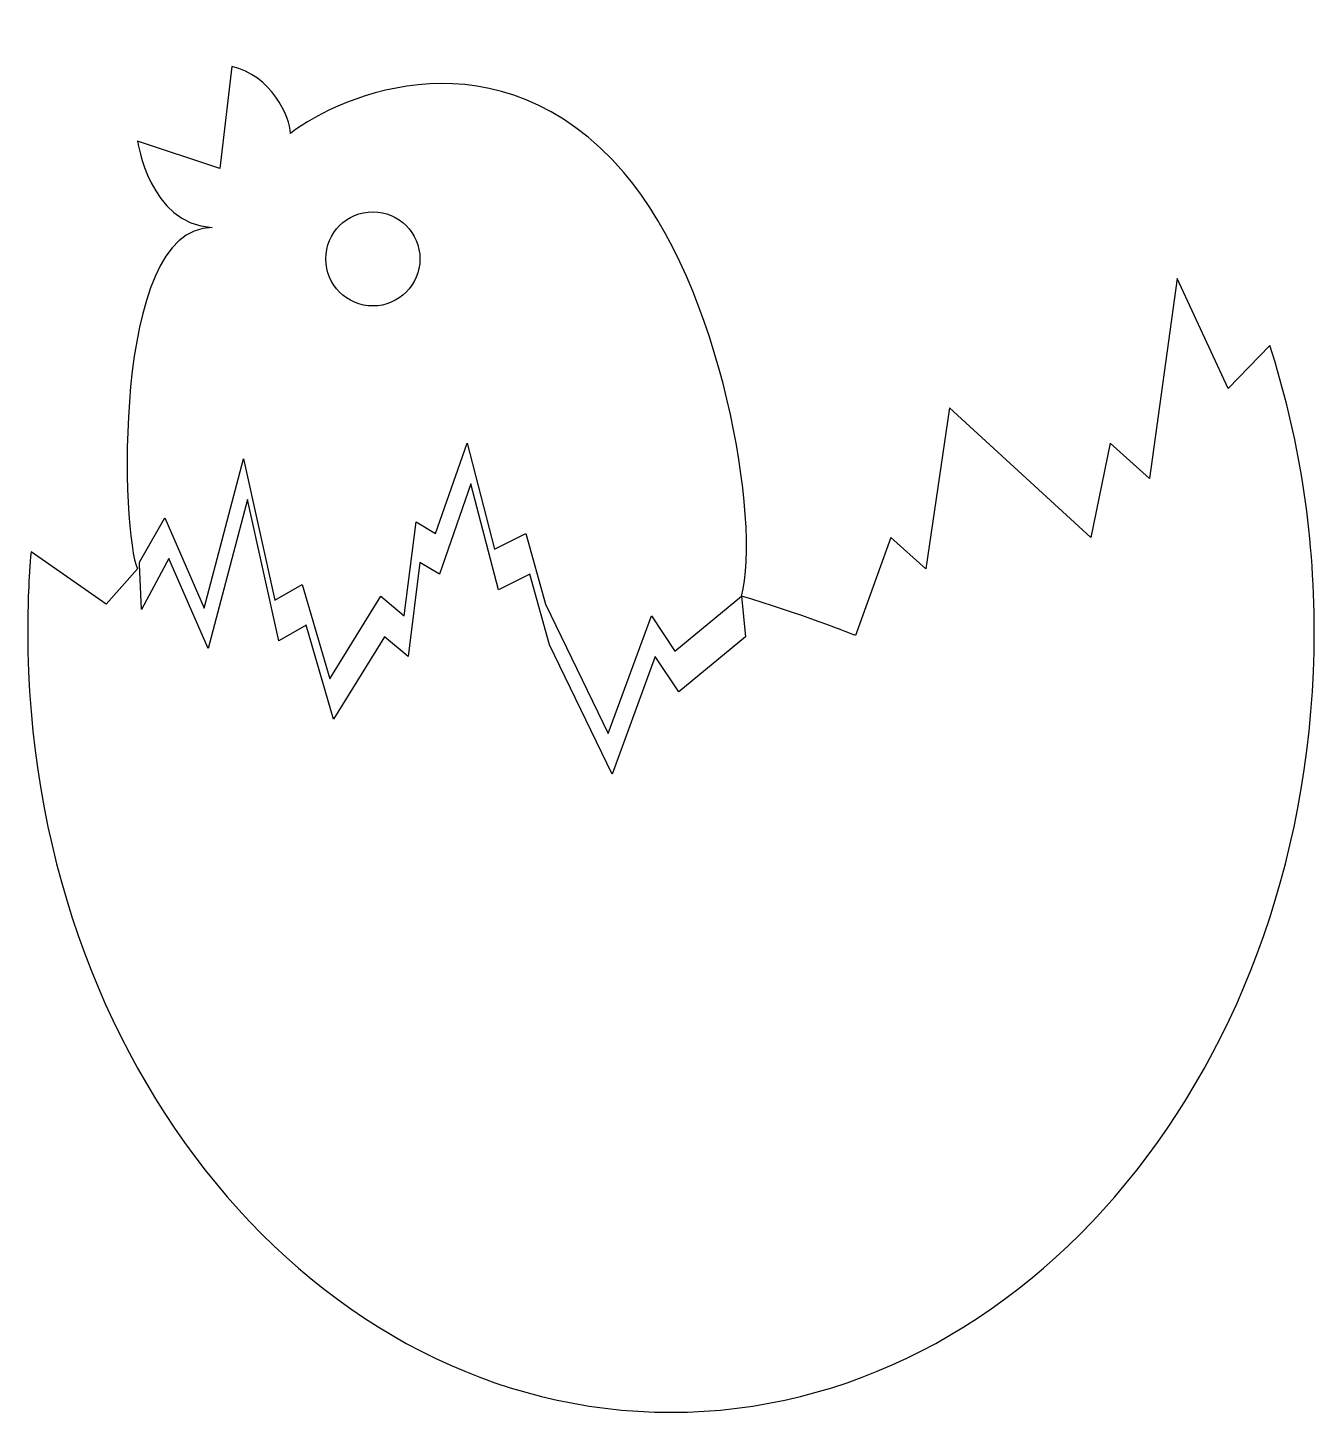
# Model space of a CAD drawing. Header units: centimetres. Extents: x -8.2 to 8.2, y -8.6 to 9.
import ezdxf

# ---------------------------------------------------------------- set-up
doc = ezdxf.new("R2010")
doc.units = ezdxf.units.CM
doc.header["$MEASUREMENT"] = 0
doc.layers.add('Camada 1', color=7, linetype='Continuous')

msp = doc.modelspace()

# ---------------------------------------------------------------- linework, layer by layer
at = {"layer": 'Camada 1'}
for points, knots in [([(7.62667, 4.97409), (7.99203, 3.84871), (8.19261, 2.62292), (8.19261, 1.34038), (8.19261, 1.34038), (8.19261, -4.13808), (4.5326, -8.57922), (0.01762, -8.57922), (0.01762, -8.57922), (-4.49736, -8.57922), (-8.15737, -4.13808), (-8.15737, 1.34038), (-8.15737, 1.34038), (-8.15737, 1.68286), (-8.14303, 2.02118), (-8.11509, 2.35458), (-8.11509, 2.35458), (-8.11509, 2.35458), (-7.16055, 1.68921), (-7.16055, 1.68921), (-7.16055, 1.68921), (-7.16055, 1.68921), (-6.76158, 2.13776), (-6.76158, 2.13776), (-6.76158, 2.13776), (-6.96105, 2.53673), (-7.11064, 6.4746), (-5.81461, 6.4746), (-5.81461, 6.4746), (-6.61196, 6.52447), (-6.76158, 7.5713), (-6.76158, 7.5713), (-6.76158, 7.5713), (-6.76158, 7.5713), (-5.71486, 7.22237), (-5.71486, 7.22237), (-5.71486, 7.22237), (-5.71486, 7.22237), (-5.56524, 8.51843), (-5.56524, 8.51843), (-5.56524, 8.51843), (-5.06684, 8.41868), (-4.81747, 7.87025), (-4.81747, 7.67092), (-4.81747, 7.67092), (-4.16945, 8.16947), (-2.16777, 9.01352), (-0.58051, 7.1725), (-0.58051, 7.1725), (0.66568, 5.72698), (1.1641, 2.7362), (0.91499, 1.78897), (0.91499, 1.78897), (1.61288, 1.58947), (2.36067, 1.29055), (2.36067, 1.29055), (2.36067, 1.29055), (2.36067, 1.29055), (2.80919, 2.53674), (2.80919, 2.53674), (2.80919, 2.53674), (2.80919, 2.53674), (3.25774, 2.13777), (3.25774, 2.13777), (3.25774, 2.13777), (3.25774, 2.13777), (3.55698, 4.1816), (3.55698, 4.1816), (3.55698, 4.1816), (3.55698, 4.1816), (5.35144, 2.53674), (5.35144, 2.53674), (5.35144, 2.53674), (5.35144, 2.53674), (5.60049, 3.73305), (5.60049, 3.73305), (5.60049, 3.73305), (5.60049, 3.73305), (6.0992, 3.28424), (6.0992, 3.28424), (6.0992, 3.28424), (6.0992, 3.28424), (6.44803, 5.82662), (6.44803, 5.82662), (6.44803, 5.82662), (6.44803, 5.82662), (7.09605, 4.43084), (7.09605, 4.43084), (7.09605, 4.43084), (7.09605, 4.43084), (7.62667, 4.97409), (7.62667, 4.97409)], [0, 0, 0, 0, 0.04166667, 0.04166667, 0.04166667, 0.04166667, 0.08333333, 0.08333333, 0.08333333, 0.08333333, 0.125, 0.125, 0.125, 0.125, 0.16666667, 0.16666667, 0.16666667, 0.16666667, 0.20833333, 0.20833333, 0.20833333, 0.20833333, 0.25, 0.25, 0.25, 0.25, 0.29166667, 0.29166667, 0.29166667, 0.29166667, 0.33333333, 0.33333333, 0.33333333, 0.33333333, 0.375, 0.375, 0.375, 0.375, 0.41666667, 0.41666667, 0.41666667, 0.41666667, 0.45833333, 0.45833333, 0.45833333, 0.45833333, 0.5, 0.5, 0.5, 0.5, 0.54166667, 0.54166667, 0.54166667, 0.54166667, 0.58333333, 0.58333333, 0.58333333, 0.58333333, 0.625, 0.625, 0.625, 0.625, 0.66666667, 0.66666667, 0.66666667, 0.66666667, 0.70833333, 0.70833333, 0.70833333, 0.70833333, 0.75, 0.75, 0.75, 0.75, 0.79166667, 0.79166667, 0.79166667, 0.79166667, 0.83333333, 0.83333333, 0.83333333, 0.83333333, 0.875, 0.875, 0.875, 0.875, 0.91666667, 0.91666667, 0.91666667, 0.91666667, 1, 1, 1, 1]), ([(-3.77079, 5.47759), (-3.44046, 5.47759), (-3.17265, 5.7454), (-3.17265, 6.07573), (-3.17265, 6.07573), (-3.17265, 6.40606), (-3.44046, 6.67387), (-3.77079, 6.67387), (-3.77079, 6.67387), (-4.10115, 6.67387), (-4.36893, 6.40606), (-4.36893, 6.07573), (-4.36893, 6.07573), (-4.36893, 5.7454), (-4.10115, 5.47759), (-3.77079, 5.47759)], [0, 0, 0, 0, 0.2, 0.2, 0.2, 0.2, 0.4, 0.4, 0.4, 0.4, 0.6, 0.6, 0.6, 0.6, 1, 1, 1, 1]), ([(0.91498, 1.78893), (0.91498, 1.78893), (0.06749, 1.09104), (0.06749, 1.09104), (0.06749, 1.09104), (0.06749, 1.09104), (-0.23146, 1.53959), (-0.23146, 1.53959), (-0.23146, 1.53959), (-0.23146, 1.53959), (-0.78002, 0.04435), (-0.78002, 0.04435), (-0.78002, 0.04435), (-0.78002, 0.04435), (-1.57737, 1.68919), (-1.57737, 1.68919), (-1.57737, 1.68919), (-1.57737, 1.68919), (-1.82671, 2.58658), (-1.82671, 2.58658), (-1.82671, 2.58658), (-1.82671, 2.58658), (-2.22538, 2.38711), (-2.22538, 2.38711), (-2.22538, 2.38711), (-2.22538, 2.38711), (-2.57447, 3.73302), (-2.57447, 3.73302), (-2.57447, 3.73302), (-2.57447, 3.73302), (-2.97314, 2.58658), (-2.97314, 2.58658), (-2.97314, 2.58658), (-2.97314, 2.58658), (-3.22248, 2.73591), (-3.22248, 2.73591), (-3.22248, 2.73591), (-3.22248, 2.73591), (-3.3721, 1.5396), (-3.3721, 1.5396), (-3.3721, 1.5396), (-3.3721, 1.5396), (-3.67103, 1.78894), (-3.67103, 1.78894), (-3.67103, 1.78894), (-3.67103, 1.78894), (-4.31905, 0.74196), (-4.31905, 0.74196), (-4.31905, 0.74196), (-4.31905, 0.74196), (-4.66788, 1.93854), (-4.66788, 1.93854), (-4.66788, 1.93854), (-4.66788, 1.93854), (-5.01697, 1.73907), (-5.01697, 1.73907), (-5.01697, 1.73907), (-5.01697, 1.73907), (-5.41564, 3.53353), (-5.41564, 3.53353), (-5.41564, 3.53353), (-5.41564, 3.53353), (-5.91433, 1.63932), (-5.91433, 1.63932), (-5.91433, 1.63932), (-5.91433, 1.63932), (-6.41275, 2.78576), (-6.41275, 2.78576), (-6.41275, 2.78576), (-6.41275, 2.78576), (-6.73512, 2.22344), (-6.73512, 2.22344), (-6.73512, 2.22344), (-6.73512, 2.22344), (-6.73512, 2.19121), (-6.73512, 2.19121), (-6.73512, 2.19121), (-6.73512, 2.19121), (-6.7117, 1.62225), (-6.7117, 1.62225), (-6.7117, 1.62225), (-6.7117, 1.62225), (-6.36287, 2.27027), (-6.36287, 2.27027), (-6.36287, 2.27027), (-6.36287, 2.27027), (-5.86445, 1.12383), (-5.86445, 1.12383), (-5.86445, 1.12383), (-5.86445, 1.12383), (-5.36576, 3.01804), (-5.36576, 3.01804), (-5.36576, 3.01804), (-5.36576, 3.01804), (-4.96709, 1.22356), (-4.96709, 1.22356), (-4.96709, 1.22356), (-4.96709, 1.22356), (-4.61803, 1.42306), (-4.61803, 1.42306), (-4.61803, 1.42306), (-4.61803, 1.42306), (-4.2692, 0.22648), (-4.2692, 0.22648), (-4.2692, 0.22648), (-4.2692, 0.22648), (-3.62118, 1.27346), (-3.62118, 1.27346), (-3.62118, 1.27346), (-3.62118, 1.27346), (-3.32225, 1.02412), (-3.32225, 1.02412), (-3.32225, 1.02412), (-3.32225, 1.02412), (-3.17263, 2.22043), (-3.17263, 2.22043), (-3.17263, 2.22043), (-3.17263, 2.22043), (-2.92329, 2.0711), (-2.92329, 2.0711), (-2.92329, 2.0711), (-2.92329, 2.0711), (-2.52462, 3.21754), (-2.52462, 3.21754), (-2.52462, 3.21754), (-2.52462, 3.21754), (-2.17553, 1.87163), (-2.17553, 1.87163), (-2.17553, 1.87163), (-2.17553, 1.87163), (-1.77686, 2.0711), (-1.77686, 2.0711), (-1.77686, 2.0711), (-1.77686, 2.0711), (-1.52752, 1.17371), (-1.52752, 1.17371), (-1.52752, 1.17371), (-1.52752, 1.17371), (-0.73017, -0.47115), (-0.73017, -0.47115), (-0.73017, -0.47115), (-0.73017, -0.47115), (-0.18161, 1.02412), (-0.18161, 1.02412), (-0.18161, 1.02412), (-0.18161, 1.02412), (0.11732, 0.57557), (0.11732, 0.57557), (0.11732, 0.57557), (0.11732, 0.57557), (0.96481, 1.27346), (0.96481, 1.27346), (0.96481, 1.27346), (0.96481, 1.27346), (0.91498, 1.78893), (0.91498, 1.78893)], [0, 0, 0, 0, 0.025, 0.025, 0.025, 0.025, 0.05, 0.05, 0.05, 0.05, 0.075, 0.075, 0.075, 0.075, 0.1, 0.1, 0.1, 0.1, 0.125, 0.125, 0.125, 0.125, 0.15, 0.15, 0.15, 0.15, 0.175, 0.175, 0.175, 0.175, 0.2, 0.2, 0.2, 0.2, 0.225, 0.225, 0.225, 0.225, 0.25, 0.25, 0.25, 0.25, 0.275, 0.275, 0.275, 0.275, 0.3, 0.3, 0.3, 0.3, 0.325, 0.325, 0.325, 0.325, 0.35, 0.35, 0.35, 0.35, 0.375, 0.375, 0.375, 0.375, 0.4, 0.4, 0.4, 0.4, 0.425, 0.425, 0.425, 0.425, 0.45, 0.45, 0.45, 0.45, 0.475, 0.475, 0.475, 0.475, 0.5, 0.5, 0.5, 0.5, 0.525, 0.525, 0.525, 0.525, 0.55, 0.55, 0.55, 0.55, 0.575, 0.575, 0.575, 0.575, 0.6, 0.6, 0.6, 0.6, 0.625, 0.625, 0.625, 0.625, 0.65, 0.65, 0.65, 0.65, 0.675, 0.675, 0.675, 0.675, 0.7, 0.7, 0.7, 0.7, 0.725, 0.725, 0.725, 0.725, 0.75, 0.75, 0.75, 0.75, 0.775, 0.775, 0.775, 0.775, 0.8, 0.8, 0.8, 0.8, 0.825, 0.825, 0.825, 0.825, 0.85, 0.85, 0.85, 0.85, 0.875, 0.875, 0.875, 0.875, 0.9, 0.9, 0.9, 0.9, 0.925, 0.925, 0.925, 0.925, 0.95, 0.95, 0.95, 0.95, 1, 1, 1, 1])]:
    msp.add_open_spline(points, degree=3, knots=knots, dxfattribs=at)

doc.saveas('drawing.dxf')
